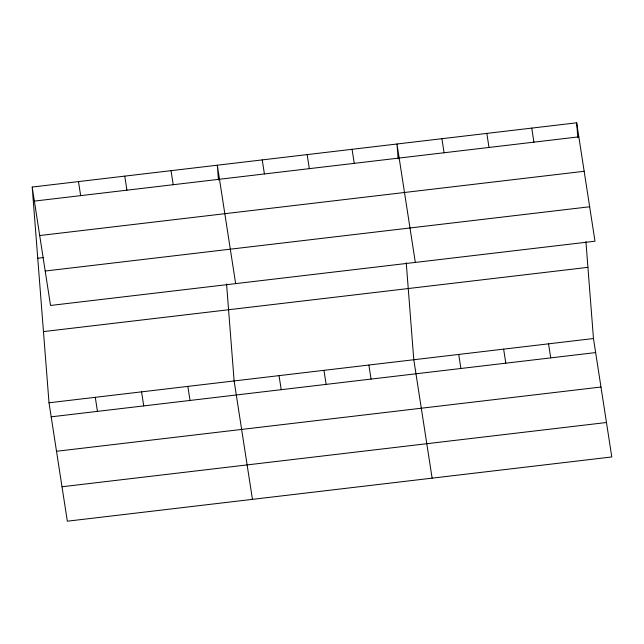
<?xml version="1.0" encoding="UTF-8"?>
<svg xmlns="http://www.w3.org/2000/svg" width="644" height="644" viewBox="0 0 644 644"><rect width="100%" height="100%" fill="white"/><g stroke="black" fill="none" stroke-linecap="round" stroke-linejoin="round"><path stroke-width="0.97" d="M32.2 187.05L576.662 122.803L594.992 241.218L50.53 305.465L32.2 187.05L49.008 402.782L67.338 521.197L611.8 456.95L593.47 338.535L585.919 241.572M34.374 201.097L578.835 136.85M39.703 235.543L584.172 171.288M37.746 258.244L43.655 257.544M45.201 271.027L589.663 206.772M43.462 331.596L587.924 267.341M49.008 402.782L593.47 338.535M51.182 416.829L595.644 352.582M56.511 451.275L600.973 387.02M62.001 486.759L606.471 422.504M531.743 128.1L533.916 142.147M548.551 343.832L550.725 357.879M486.824 133.405L489.005 147.452M503.632 349.137L505.806 363.184M441.913 138.702L444.086 152.749M458.713 354.433L460.887 368.481M415.324 262.422L396.994 144.006L398.145 158.835M432.124 478.154L413.794 359.738L406.243 262.776M352.075 149.303L354.248 163.351M368.875 365.035L371.049 379.083M307.156 154.608L309.329 168.648M323.956 370.34L326.13 384.379M262.237 159.905L264.41 173.952M279.037 375.637L281.219 389.684M235.648 283.618L217.318 165.21L218.477 180.038M252.456 499.35L234.126 380.942L226.567 283.98M171.038 170.668L173.212 184.715M187.847 386.4L190.02 400.447M124.759 176.126L126.932 190.173M141.567 391.858L143.741 405.905M78.479 181.592L80.653 195.639M95.288 397.324L97.461 411.371M576.662 122.803L577.821 137.631"/></g></svg>
